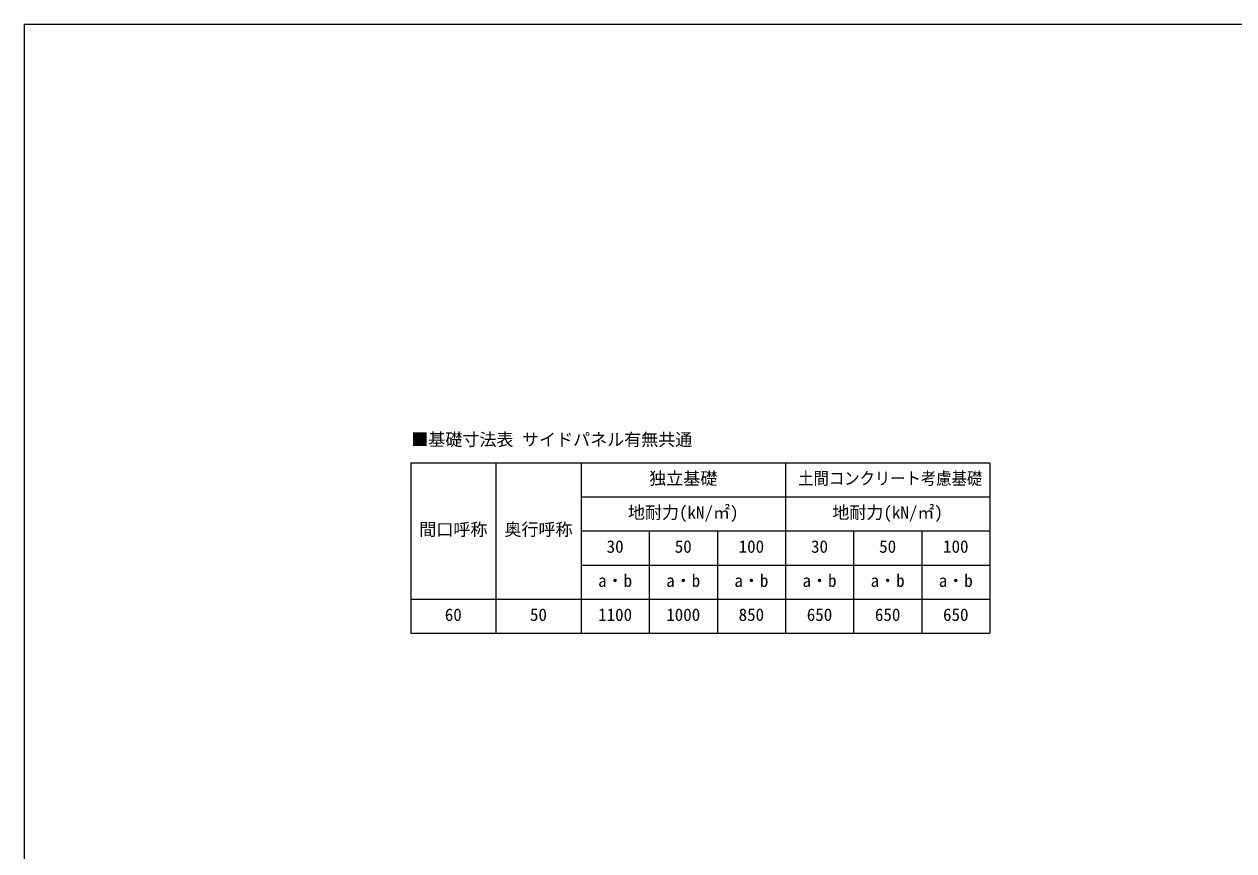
# Model space of a CAD drawing. Units: millimetres at full size, sheet at 1:40; details may follow other scales. Extents: x -11243 to 11243, y -7760 to 7760.
# Drawn here: x -11243 to 119, y 0 to 7760 of the extents above; entities that cross this region are included whole.
import ezdxf
from ezdxf.enums import TextEntityAlignment as Align

# ---------------------------------------------------------------- set-up
doc = ezdxf.new("R2010")
doc.units = ezdxf.units.MM
doc.header["$LTSCALE"] = 40
doc.layers.add('0-E_DET2', color=7, linetype='Continuous', lineweight=18)
doc.layers.add('F-0_240', color=7, linetype='Continuous', lineweight=9)
doc.styles.add('ＭＳ ゴシック', font='')
doc.styles.get('ＭＳ ゴシック').set_extended_font_data('MS Gothic')

msp = doc.modelspace()

# ---------------------------------------------------------------- linework, layer by layer
at = {"layer": '0-E_DET2'}
for p, q in [((-7611.98, 3642.6), (-7611.98, 2042.6)), ((-7611.98, 3642.6), (-2171.98, 3642.6)), ((-6811.98, 3642.6), (-6811.98, 2042.6)), ((-6011.98, 3642.6), (-6011.98, 2042.6)), ((-4091.98, 3642.6), (-4091.98, 2042.6)), ((-2171.98, 3642.6), (-2171.98, 2042.6)), ((-6011.98, 3322.6), (-2171.98, 3322.6)), ((-6011.98, 3002.6), (-2171.98, 3002.6)), ((-5371.98, 3002.6), (-5371.98, 2042.6)), ((-4731.98, 3002.6), (-4731.98, 2042.6)), ((-3451.98, 3002.6), (-3451.98, 2042.6)), ((-2811.98, 3002.6), (-2811.98, 2042.6)), ((-6011.98, 2682.6), (-2171.98, 2682.6)), ((-7611.98, 2362.6), (-2171.98, 2362.6)), ((-7611.98, 2042.6), (-2171.98, 2042.6))]:
    msp.add_line(p, q, dxfattribs=at)
at = {"layer": 'F-0_240', "color": 5}
for q in [(-11242.74, -7760), (10677.26, 7760)]:
    msp.add_line((-11242.74, 7760), q, dxfattribs=at)

# ---------------------------------------------------------------- texts
at = {"layer": '0-E_DET2', "style": 'ＭＳ ゴシック'}
for s, p in [('■基礎寸法表 サイドパネル有無共通', (-7606.7, 3767)), ('独立基礎', (-5371.98, 3402.6)), ('地耐力(kN/㎡)', (-5571.98, 3082.6)), ('地耐力(kN/㎡)', (-3651.98, 3082.6)), ('間口呼称', (-7531.98, 2922.6)), ('奥行呼称', (-6731.98, 2922.6)), ('30', (-5771.98, 2762.6)), ('50', (-5131.98, 2762.6)), ('100', (-4531.98, 2762.6)), ('30', (-3851.98, 2762.6)), ('50', (-3211.98, 2762.6)), ('100', (-2611.98, 2762.6)), ('a・b', (-5851.98, 2442.6)), ('a・b', (-5211.98, 2442.6)), ('a・b', (-4571.98, 2442.6)), ('a・b', (-3931.98, 2442.6)), ('a・b', (-3291.98, 2442.6)), ('a・b', (-2651.98, 2442.6)), ('60', (-7291.98, 2122.6)), ('50', (-6491.98, 2122.6)), ('1100', (-5851.98, 2122.6)), ('1000', (-5211.98, 2122.6)), ('850', (-4531.98, 2122.6)), ('650', (-3891.98, 2122.6)), ('650', (-3251.98, 2122.6)), ('650', (-2611.98, 2122.6))]:
    msp.add_text(s, height=117.3, dxfattribs=at).set_placement(p, align=Align.BOTTOM_LEFT)
at = {"layer": '0-E_DET2', "style": 'ＭＳ ゴシック', "width": 0.9}
msp.add_text('土間コンクリート考慮基礎', height=117.3, dxfattribs=at).set_placement((-3971.98, 3402.6), align=Align.BOTTOM_LEFT)

doc.saveas('drawing.dxf')
